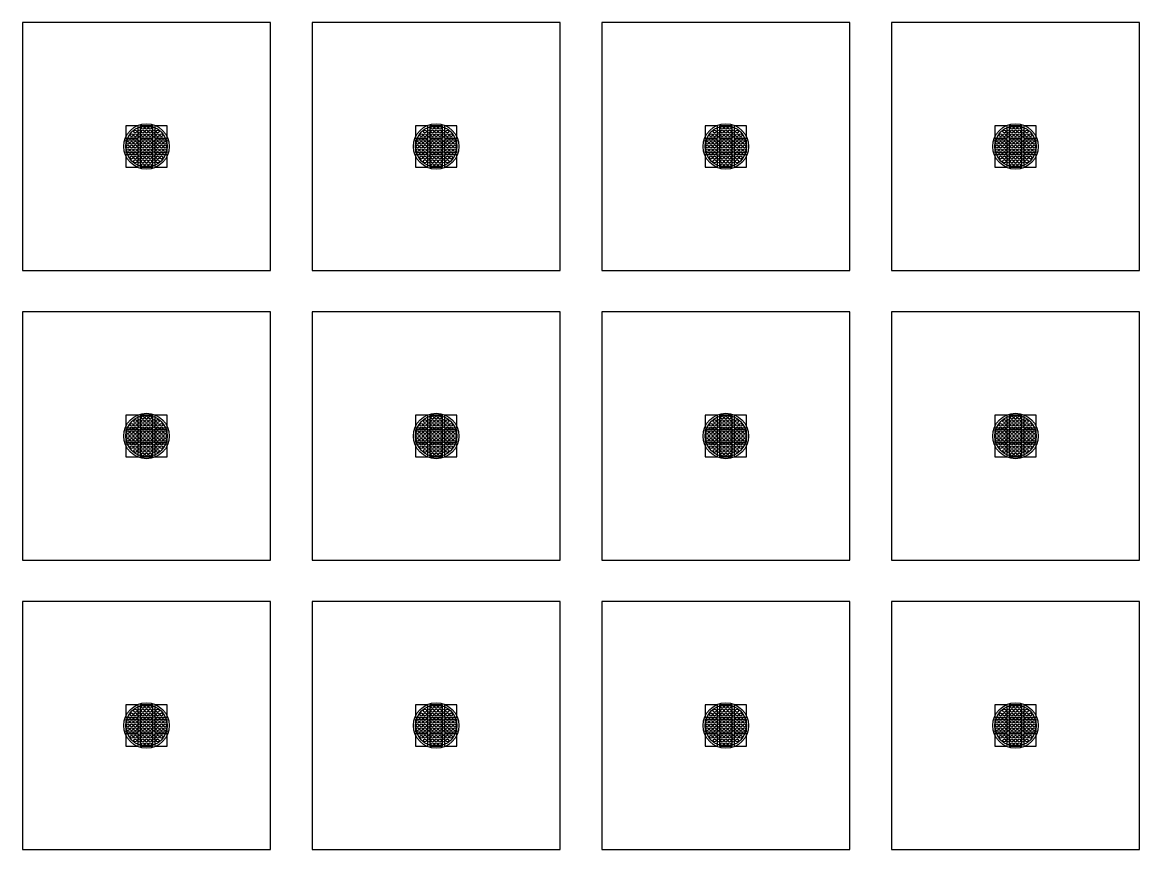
# Model space of a CAD drawing. Extents: x -49 to 54, y -38 to 38.
# Drawn here: x 3 to 30, y -3 to 17 of the extents above; entities that cross this region are included whole.
import ezdxf

# ---------------------------------------------------------------- set-up
doc = ezdxf.new("R2010")
doc.units = 0
for name, color, linetype in [('BACK_LAYER', 5, 'CONTINUOUS'), ('CELL_GRID', 8, 'CONTINUOUS'), ('COND_LAYER_LOWER_ELECTRODE', 6, 'CONTINUOUS'), ('EMITTER', 3, 'CONTINUOUS'), ('LOWER_ELECTRODE', 1, 'CONTINUOUS')]:
    doc.layers.add(name, color=color, linetype=linetype)

msp = doc.modelspace()

# ---------------------------------------------------------------- linework, layer by layer
at = {"layer": 'BACK_LAYER'}
for points in [[(5.5, 14.2), (5.8, 14.2), (5.8, 14.5), (5.5, 14.5)], [(5.85, 14.2), (6.15, 14.2), (6.15, 14.5), (5.85, 14.5)], [(6.2, 14.2), (6.5, 14.2), (6.5, 14.5), (6.2, 14.5)], [(12.5, 14.2), (12.8, 14.2), (12.8, 14.5), (12.5, 14.5)], [(12.85, 14.2), (13.15, 14.2), (13.15, 14.5), (12.85, 14.5)], [(13.2, 14.2), (13.5, 14.2), (13.5, 14.5), (13.2, 14.5)], [(19.5, 14.2), (19.8, 14.2), (19.8, 14.5), (19.5, 14.5)], [(19.85, 14.2), (20.15, 14.2), (20.15, 14.5), (19.85, 14.5)], [(20.2, 14.2), (20.5, 14.2), (20.5, 14.5), (20.2, 14.5)], [(26.5, 14.2), (26.8, 14.2), (26.8, 14.5), (26.5, 14.5)], [(26.85, 14.2), (27.15, 14.2), (27.15, 14.5), (26.85, 14.5)], [(27.2, 14.2), (27.5, 14.2), (27.5, 14.5), (27.2, 14.5)], [(5.5, 13.85), (5.8, 13.85), (5.8, 14.15), (5.5, 14.15)], [(5.85, 13.85), (6.15, 13.85), (6.15, 14.15), (5.85, 14.15)], [(6.2, 13.85), (6.5, 13.85), (6.5, 14.15), (6.2, 14.15)], [(12.5, 13.85), (12.8, 13.85), (12.8, 14.15), (12.5, 14.15)], [(12.85, 13.85), (13.15, 13.85), (13.15, 14.15), (12.85, 14.15)], [(13.2, 13.85), (13.5, 13.85), (13.5, 14.15), (13.2, 14.15)], [(19.5, 13.85), (19.8, 13.85), (19.8, 14.15), (19.5, 14.15)], [(19.85, 13.85), (20.15, 13.85), (20.15, 14.15), (19.85, 14.15)], [(20.2, 13.85), (20.5, 13.85), (20.5, 14.15), (20.2, 14.15)], [(26.5, 13.85), (26.8, 13.85), (26.8, 14.15), (26.5, 14.15)], [(26.85, 13.85), (27.15, 13.85), (27.15, 14.15), (26.85, 14.15)], [(27.2, 13.85), (27.5, 13.85), (27.5, 14.15), (27.2, 14.15)], [(5.5, 13.5), (5.8, 13.5), (5.8, 13.8), (5.5, 13.8)], [(5.85, 13.5), (6.15, 13.5), (6.15, 13.8), (5.85, 13.8)], [(6.2, 13.5), (6.5, 13.5), (6.5, 13.8), (6.2, 13.8)], [(12.5, 13.5), (12.8, 13.5), (12.8, 13.8), (12.5, 13.8)], [(12.85, 13.5), (13.15, 13.5), (13.15, 13.8), (12.85, 13.8)], [(13.2, 13.5), (13.5, 13.5), (13.5, 13.8), (13.2, 13.8)], [(19.5, 13.5), (19.8, 13.5), (19.8, 13.8), (19.5, 13.8)], [(19.85, 13.5), (20.15, 13.5), (20.15, 13.8), (19.85, 13.8)], [(20.2, 13.5), (20.5, 13.5), (20.5, 13.8), (20.2, 13.8)], [(26.5, 13.5), (26.8, 13.5), (26.8, 13.8), (26.5, 13.8)], [(26.85, 13.5), (27.15, 13.5), (27.15, 13.8), (26.85, 13.8)], [(27.2, 13.5), (27.5, 13.5), (27.5, 13.8), (27.2, 13.8)], [(5.5, 7.2), (5.8, 7.2), (5.8, 7.5), (5.5, 7.5)], [(5.85, 7.2), (6.15, 7.2), (6.15, 7.5), (5.85, 7.5)], [(6.2, 7.2), (6.5, 7.2), (6.5, 7.5), (6.2, 7.5)], [(12.5, 7.2), (12.8, 7.2), (12.8, 7.5), (12.5, 7.5)], [(12.85, 7.2), (13.15, 7.2), (13.15, 7.5), (12.85, 7.5)], [(13.2, 7.2), (13.5, 7.2), (13.5, 7.5), (13.2, 7.5)], [(19.5, 7.2), (19.8, 7.2), (19.8, 7.5), (19.5, 7.5)], [(19.85, 7.2), (20.15, 7.2), (20.15, 7.5), (19.85, 7.5)], [(20.2, 7.2), (20.5, 7.2), (20.5, 7.5), (20.2, 7.5)], [(26.5, 7.2), (26.8, 7.2), (26.8, 7.5), (26.5, 7.5)], [(26.85, 7.2), (27.15, 7.2), (27.15, 7.5), (26.85, 7.5)], [(27.2, 7.2), (27.5, 7.2), (27.5, 7.5), (27.2, 7.5)], [(5.5, 6.85), (5.8, 6.85), (5.8, 7.15), (5.5, 7.15)], [(5.85, 6.85), (6.15, 6.85), (6.15, 7.15), (5.85, 7.15)], [(6.2, 6.85), (6.5, 6.85), (6.5, 7.15), (6.2, 7.15)], [(12.5, 6.85), (12.8, 6.85), (12.8, 7.15), (12.5, 7.15)], [(12.85, 6.85), (13.15, 6.85), (13.15, 7.15), (12.85, 7.15)], [(13.2, 6.85), (13.5, 6.85), (13.5, 7.15), (13.2, 7.15)], [(19.5, 6.85), (19.8, 6.85), (19.8, 7.15), (19.5, 7.15)], [(19.85, 6.85), (20.15, 6.85), (20.15, 7.15), (19.85, 7.15)], [(20.2, 6.85), (20.5, 6.85), (20.5, 7.15), (20.2, 7.15)], [(26.5, 6.85), (26.8, 6.85), (26.8, 7.15), (26.5, 7.15)], [(26.85, 6.85), (27.15, 6.85), (27.15, 7.15), (26.85, 7.15)], [(27.2, 6.85), (27.5, 6.85), (27.5, 7.15), (27.2, 7.15)], [(5.5, 6.5), (5.8, 6.5), (5.8, 6.8), (5.5, 6.8)], [(5.85, 6.5), (6.15, 6.5), (6.15, 6.8), (5.85, 6.8)], [(6.2, 6.5), (6.5, 6.5), (6.5, 6.8), (6.2, 6.8)], [(12.5, 6.5), (12.8, 6.5), (12.8, 6.8), (12.5, 6.8)], [(12.85, 6.5), (13.15, 6.5), (13.15, 6.8), (12.85, 6.8)], [(13.2, 6.5), (13.5, 6.5), (13.5, 6.8), (13.2, 6.8)], [(19.5, 6.5), (19.8, 6.5), (19.8, 6.8), (19.5, 6.8)], [(19.85, 6.5), (20.15, 6.5), (20.15, 6.8), (19.85, 6.8)], [(20.2, 6.5), (20.5, 6.5), (20.5, 6.8), (20.2, 6.8)], [(26.5, 6.5), (26.8, 6.5), (26.8, 6.8), (26.5, 6.8)], [(26.85, 6.5), (27.15, 6.5), (27.15, 6.8), (26.85, 6.8)], [(27.2, 6.5), (27.5, 6.5), (27.5, 6.8), (27.2, 6.8)], [(5.5, 0.2), (5.8, 0.2), (5.8, 0.5), (5.5, 0.5)], [(5.85, 0.2), (6.15, 0.2), (6.15, 0.5), (5.85, 0.5)], [(6.2, 0.2), (6.5, 0.2), (6.5, 0.5), (6.2, 0.5)], [(12.5, 0.2), (12.8, 0.2), (12.8, 0.5), (12.5, 0.5)], [(12.85, 0.2), (13.15, 0.2), (13.15, 0.5), (12.85, 0.5)], [(13.2, 0.2), (13.5, 0.2), (13.5, 0.5), (13.2, 0.5)], [(19.5, 0.2), (19.8, 0.2), (19.8, 0.5), (19.5, 0.5)], [(19.85, 0.2), (20.15, 0.2), (20.15, 0.5), (19.85, 0.5)], [(20.2, 0.2), (20.5, 0.2), (20.5, 0.5), (20.2, 0.5)], [(26.5, 0.2), (26.8, 0.2), (26.8, 0.5), (26.5, 0.5)], [(26.85, 0.2), (27.15, 0.2), (27.15, 0.5), (26.85, 0.5)], [(27.2, 0.2), (27.5, 0.2), (27.5, 0.5), (27.2, 0.5)], [(5.5, -0.15), (5.8, -0.15), (5.8, 0.15), (5.5, 0.15)], [(5.85, -0.15), (6.15, -0.15), (6.15, 0.15), (5.85, 0.15)], [(6.2, -0.15), (6.5, -0.15), (6.5, 0.15), (6.2, 0.15)], [(12.5, -0.15), (12.8, -0.15), (12.8, 0.15), (12.5, 0.15)], [(12.85, -0.15), (13.15, -0.15), (13.15, 0.15), (12.85, 0.15)], [(13.2, -0.15), (13.5, -0.15), (13.5, 0.15), (13.2, 0.15)], [(19.5, -0.15), (19.8, -0.15), (19.8, 0.15), (19.5, 0.15)], [(19.85, -0.15), (20.15, -0.15), (20.15, 0.15), (19.85, 0.15)], [(20.2, -0.15), (20.5, -0.15), (20.5, 0.15), (20.2, 0.15)], [(26.5, -0.15), (26.8, -0.15), (26.8, 0.15), (26.5, 0.15)], [(26.85, -0.15), (27.15, -0.15), (27.15, 0.15), (26.85, 0.15)], [(27.2, -0.15), (27.5, -0.15), (27.5, 0.15), (27.2, 0.15)], [(5.5, -0.5), (5.8, -0.5), (5.8, -0.2), (5.5, -0.2)], [(5.85, -0.5), (6.15, -0.5), (6.15, -0.2), (5.85, -0.2)], [(6.2, -0.5), (6.5, -0.5), (6.5, -0.2), (6.2, -0.2)], [(12.5, -0.5), (12.8, -0.5), (12.8, -0.2), (12.5, -0.2)], [(12.85, -0.5), (13.15, -0.5), (13.15, -0.2), (12.85, -0.2)], [(13.2, -0.5), (13.5, -0.5), (13.5, -0.2), (13.2, -0.2)], [(19.5, -0.5), (19.8, -0.5), (19.8, -0.2), (19.5, -0.2)], [(19.85, -0.5), (20.15, -0.5), (20.15, -0.2), (19.85, -0.2)], [(20.2, -0.5), (20.5, -0.5), (20.5, -0.2), (20.2, -0.2)], [(26.5, -0.5), (26.8, -0.5), (26.8, -0.2), (26.5, -0.2)], [(26.85, -0.5), (27.15, -0.5), (27.15, -0.2), (26.85, -0.2)], [(27.2, -0.5), (27.5, -0.5), (27.5, -0.2), (27.2, -0.2)]]:
    msp.add_lwpolyline(points, close=True, dxfattribs=at)
at = {"layer": 'CELL_GRID'}
for points in [[(3, 11), (9, 11), (9, 17), (3, 17)], [(10, 11), (16, 11), (16, 17), (10, 17)], [(17, 11), (23, 11), (23, 17), (17, 17)], [(24, 11), (30, 11), (30, 17), (24, 17)], [(3, 4), (9, 4), (9, 10), (3, 10)], [(10, 4), (16, 4), (16, 10), (10, 10)], [(17, 4), (23, 4), (23, 10), (17, 10)], [(24, 4), (30, 4), (30, 10), (24, 10)], [(3, -3), (9, -3), (9, 3), (3, 3)], [(10, -3), (16, -3), (16, 3), (10, 3)], [(17, -3), (23, -3), (23, 3), (17, 3)], [(24, -3), (30, -3), (30, 3), (24, 3)]]:
    msp.add_lwpolyline(points, close=True, dxfattribs=at)
at = {"layer": 'COND_LAYER_LOWER_ELECTRODE'}
for centre in [(6, 14), (13, 14), (20, 14), (27, 14), (6, 7), (13, 7), (20, 7), (27, 7), (6, 0), (13, 0), (20, 0), (27, 0)]:
    msp.add_circle(centre, 0.55, dxfattribs=at)
at = {"layer": 'EMITTER'}
for centre in [(6, 14), (13, 14), (20, 14), (27, 14), (6, 7), (13, 7), (20, 7), (27, 7), (6, 0), (13, 0), (20, 0), (27, 0)]:
    msp.add_circle(centre, 0.5, dxfattribs=at)
at = {"layer": 'LOWER_ELECTRODE'}
for centre in [(5.73, 14.36), (5.82, 14.36), (5.91, 14.45), (5.91, 14.36), (6, 14.45), (6, 14.36), (6.09, 14.45), (6.09, 14.36), (6.18, 14.36), (6.27, 14.36), (12.73, 14.36), (12.82, 14.36), (12.91, 14.45), (12.91, 14.36), (13, 14.45), (13, 14.36), (13.09, 14.45), (13.09, 14.36), (13.18, 14.36), (13.27, 14.36), (19.73, 14.36), (19.82, 14.36), (19.91, 14.45), (19.91, 14.36), (20, 14.45), (20, 14.36), (20.09, 14.45), (20.09, 14.36), (20.18, 14.36), (20.27, 14.36), (26.73, 14.36), (26.82, 14.36), (26.91, 14.45), (26.91, 14.36), (27, 14.45), (27, 14.36), (27.09, 14.45), (27.09, 14.36), (27.18, 14.36), (27.27, 14.36), (5.55, 14.09), (5.64, 14.27), (5.64, 14.18), (5.64, 14.09), (5.73, 14.27), (5.73, 14.18), (5.73, 14.09), (5.82, 14.27), (5.82, 14.18), (5.82, 14.09), (5.91, 14.27), (5.91, 14.18), (5.91, 14.09), (6, 14.27), (6, 14.18), (6, 14.09), (6.09, 14.27), (6.09, 14.18), (6.09, 14.09), (6.18, 14.27), (6.18, 14.18), (6.18, 14.09), (6.27, 14.27), (6.27, 14.18), (6.27, 14.09), (6.36, 14.27), (6.36, 14.18), (6.36, 14.09), (6.45, 14.09), (12.55, 14.09), (12.64, 14.27), (12.64, 14.18), (12.64, 14.09), (12.73, 14.27), (12.73, 14.18), (12.73, 14.09), (12.82, 14.27), (12.82, 14.18), (12.82, 14.09), (12.91, 14.27), (12.91, 14.18), (12.91, 14.09), (13, 14.27), (13, 14.18), (13, 14.09), (13.09, 14.27), (13.09, 14.18), (13.09, 14.09), (13.18, 14.27), (13.18, 14.18), (13.18, 14.09), (13.27, 14.27), (13.27, 14.18), (13.27, 14.09), (13.36, 14.27), (13.36, 14.18), (13.36, 14.09), (13.45, 14.09), (19.55, 14.09), (19.64, 14.27), (19.64, 14.18), (19.64, 14.09), (19.73, 14.27), (19.73, 14.18), (19.73, 14.09), (19.82, 14.27), (19.82, 14.18), (19.82, 14.09), (19.91, 14.27), (19.91, 14.18), (19.91, 14.09), (20, 14.27), (20, 14.18), (20, 14.09), (20.09, 14.27), (20.09, 14.18), (20.09, 14.09), (20.18, 14.27), (20.18, 14.18), (20.18, 14.09), (20.27, 14.27), (20.27, 14.18), (20.27, 14.09), (20.36, 14.27), (20.36, 14.18), (20.36, 14.09), (20.45, 14.09), (26.55, 14.09), (26.64, 14.27), (26.64, 14.18), (26.64, 14.09), (26.73, 14.27), (26.73, 14.18), (26.73, 14.09), (26.82, 14.27), (26.82, 14.18), (26.82, 14.09), (26.91, 14.27), (26.91, 14.18), (26.91, 14.09), (27, 14.27), (27, 14.18), (27, 14.09), (27.09, 14.27), (27.09, 14.18), (27.09, 14.09), (27.18, 14.27), (27.18, 14.18), (27.18, 14.09), (27.27, 14.27), (27.27, 14.18), (27.27, 14.09), (27.36, 14.27), (27.36, 14.18), (27.36, 14.09), (27.45, 14.09), (5.55, 14), (5.55, 13.91), (5.64, 14), (5.64, 13.91), (5.64, 13.82), (5.73, 14), (5.73, 13.91), (5.73, 13.82), (5.82, 14), (5.82, 13.91), (5.82, 13.82), (5.91, 14), (5.91, 13.91), (5.91, 13.82), (6, 14), (6, 13.91), (6, 13.82), (6.09, 14), (6.09, 13.91), (6.09, 13.82), (6.18, 14), (6.18, 13.91), (6.18, 13.82), (6.27, 14), (6.27, 13.91), (6.27, 13.82), (6.36, 14), (6.36, 13.91), (6.36, 13.82), (6.45, 14), (6.45, 13.91), (12.55, 14), (12.55, 13.91), (12.64, 14), (12.64, 13.91), (12.64, 13.82), (12.73, 14), (12.73, 13.91), (12.73, 13.82), (12.82, 14), (12.82, 13.91), (12.82, 13.82), (12.91, 14), (12.91, 13.91), (12.91, 13.82), (13, 14), (13, 13.91), (13, 13.82), (13.09, 14), (13.09, 13.91), (13.09, 13.82), (13.18, 14), (13.18, 13.91), (13.18, 13.82), (13.27, 14), (13.27, 13.91), (13.27, 13.82), (13.36, 14), (13.36, 13.91), (13.36, 13.82), (13.45, 14), (13.45, 13.91), (19.55, 14), (19.55, 13.91), (19.64, 14), (19.64, 13.91), (19.64, 13.82), (19.73, 14), (19.73, 13.91), (19.73, 13.82), (19.82, 14), (19.82, 13.91), (19.82, 13.82), (19.91, 14), (19.91, 13.91), (19.91, 13.82), (20, 14), (20, 13.91), (20, 13.82), (20.09, 14), (20.09, 13.91), (20.09, 13.82), (20.18, 14), (20.18, 13.91), (20.18, 13.82), (20.27, 14), (20.27, 13.91), (20.27, 13.82), (20.36, 14), (20.36, 13.91), (20.36, 13.82), (20.45, 14), (20.45, 13.91), (26.55, 14), (26.55, 13.91), (26.64, 14), (26.64, 13.91), (26.64, 13.82), (26.73, 14), (26.73, 13.91), (26.73, 13.82), (26.82, 14), (26.82, 13.91), (26.82, 13.82), (26.91, 14), (26.91, 13.91), (26.91, 13.82), (27, 14), (27, 13.91), (27, 13.82), (27.09, 14), (27.09, 13.91), (27.09, 13.82), (27.18, 14), (27.18, 13.91), (27.18, 13.82), (27.27, 14), (27.27, 13.91), (27.27, 13.82), (27.36, 14), (27.36, 13.91), (27.36, 13.82), (27.45, 14), (27.45, 13.91), (5.64, 13.73), (5.73, 13.73), (5.73, 13.64), (5.82, 13.73), (5.82, 13.64), (5.91, 13.73), (5.91, 13.64), (5.91, 13.55), (6, 13.73), (6, 13.64), (6, 13.55), (6.09, 13.73), (6.09, 13.64), (6.09, 13.55), (6.18, 13.73), (6.18, 13.64), (6.27, 13.73), (6.27, 13.64), (6.36, 13.73), (12.64, 13.73), (12.73, 13.73), (12.73, 13.64), (12.82, 13.73), (12.82, 13.64), (12.91, 13.73), (12.91, 13.64), (12.91, 13.55), (13, 13.73), (13, 13.64), (13, 13.55), (13.09, 13.73), (13.09, 13.64), (13.09, 13.55), (13.18, 13.73), (13.18, 13.64), (13.27, 13.73), (13.27, 13.64), (13.36, 13.73), (19.64, 13.73), (19.73, 13.73), (19.73, 13.64), (19.82, 13.73), (19.82, 13.64), (19.91, 13.73), (19.91, 13.64), (19.91, 13.55), (20, 13.73), (20, 13.64), (20, 13.55), (20.09, 13.73), (20.09, 13.64), (20.09, 13.55), (20.18, 13.73), (20.18, 13.64), (20.27, 13.73), (20.27, 13.64), (20.36, 13.73), (26.64, 13.73), (26.73, 13.73), (26.73, 13.64), (26.82, 13.73), (26.82, 13.64), (26.91, 13.73), (26.91, 13.64), (26.91, 13.55), (27, 13.73), (27, 13.64), (27, 13.55), (27.09, 13.73), (27.09, 13.64), (27.09, 13.55), (27.18, 13.73), (27.18, 13.64), (27.27, 13.73), (27.27, 13.64), (27.36, 13.73), (5.64, 7.27), (5.73, 7.36), (5.73, 7.27), (5.82, 7.36), (5.82, 7.27), (5.91, 7.45), (5.91, 7.36), (5.91, 7.27), (6, 7.45), (6, 7.36), (6, 7.27), (6.09, 7.45), (6.09, 7.36), (6.09, 7.27), (6.18, 7.36), (6.18, 7.27), (6.27, 7.36), (6.27, 7.27), (6.36, 7.27), (12.64, 7.27), (12.73, 7.36), (12.73, 7.27), (12.82, 7.36), (12.82, 7.27), (12.91, 7.45), (12.91, 7.36), (12.91, 7.27), (13, 7.45), (13, 7.36), (13, 7.27), (13.09, 7.45), (13.09, 7.36), (13.09, 7.27), (13.18, 7.36), (13.18, 7.27), (13.27, 7.36), (13.27, 7.27), (13.36, 7.27), (19.64, 7.27), (19.73, 7.36), (19.73, 7.27), (19.82, 7.36), (19.82, 7.27), (19.91, 7.45), (19.91, 7.36), (19.91, 7.27), (20, 7.45), (20, 7.36), (20, 7.27), (20.09, 7.45), (20.09, 7.36), (20.09, 7.27), (20.18, 7.36), (20.18, 7.27), (20.27, 7.36), (20.27, 7.27), (20.36, 7.27), (26.64, 7.27), (26.73, 7.36), (26.73, 7.27), (26.82, 7.36), (26.82, 7.27), (26.91, 7.45), (26.91, 7.36), (26.91, 7.27), (27, 7.45), (27, 7.36), (27, 7.27), (27.09, 7.45), (27.09, 7.36), (27.09, 7.27), (27.18, 7.36), (27.18, 7.27), (27.27, 7.36), (27.27, 7.27), (27.36, 7.27), (5.55, 7.09), (5.55, 7), (5.64, 7.18), (5.64, 7.09), (5.64, 7), (5.73, 7.18), (5.73, 7.09), (5.73, 7), (5.82, 7.18), (5.82, 7.09), (5.82, 7), (5.91, 7.18), (5.91, 7.09), (5.91, 7), (6, 7.18), (6, 7.09), (6, 7), (6.09, 7.18), (6.09, 7.09), (6.09, 7), (6.18, 7.18), (6.18, 7.09), (6.18, 7), (6.27, 7.18), (6.27, 7.09), (6.27, 7), (6.36, 7.18), (6.36, 7.09), (6.36, 7), (6.45, 7.09), (6.45, 7), (12.55, 7.09), (12.55, 7), (12.64, 7.18), (12.64, 7.09), (12.64, 7), (12.73, 7.18), (12.73, 7.09), (12.73, 7), (12.82, 7.18), (12.82, 7.09), (12.82, 7), (12.91, 7.18), (12.91, 7.09), (12.91, 7), (13, 7.18), (13, 7.09), (13, 7), (13.09, 7.18), (13.09, 7.09), (13.09, 7), (13.18, 7.18), (13.18, 7.09), (13.18, 7), (13.27, 7.18), (13.27, 7.09), (13.27, 7), (13.36, 7.18), (13.36, 7.09), (13.36, 7), (13.45, 7.09), (13.45, 7), (19.55, 7.09), (19.55, 7), (19.64, 7.18), (19.64, 7.09), (19.64, 7), (19.73, 7.18), (19.73, 7.09), (19.73, 7), (19.82, 7.18), (19.82, 7.09), (19.82, 7), (19.91, 7.18), (19.91, 7.09), (19.91, 7), (20, 7.18), (20, 7.09), (20, 7), (20.09, 7.18), (20.09, 7.09), (20.09, 7), (20.18, 7.18), (20.18, 7.09), (20.18, 7), (20.27, 7.18), (20.27, 7.09), (20.27, 7), (20.36, 7.18), (20.36, 7.09), (20.36, 7), (20.45, 7.09), (20.45, 7), (26.55, 7.09), (26.55, 7), (26.64, 7.18), (26.64, 7.09), (26.64, 7), (26.73, 7.18), (26.73, 7.09), (26.73, 7), (26.82, 7.18), (26.82, 7.09), (26.82, 7), (26.91, 7.18), (26.91, 7.09), (26.91, 7), (27, 7.18), (27, 7.09), (27, 7), (27.09, 7.18), (27.09, 7.09), (27.09, 7), (27.18, 7.18), (27.18, 7.09), (27.18, 7), (27.27, 7.18), (27.27, 7.09), (27.27, 7), (27.36, 7.18), (27.36, 7.09), (27.36, 7), (27.45, 7.09), (27.45, 7), (5.55, 6.91), (5.64, 6.91), (5.64, 6.82), (5.64, 6.73), (5.73, 6.91), (5.73, 6.82), (5.73, 6.73), (5.82, 6.91), (5.82, 6.82), (5.82, 6.73), (5.91, 6.91), (5.91, 6.82), (5.91, 6.73), (6, 6.91), (6, 6.82), (6, 6.73), (6.09, 6.91), (6.09, 6.82), (6.09, 6.73), (6.18, 6.91), (6.18, 6.82), (6.18, 6.73), (6.27, 6.91), (6.27, 6.82), (6.27, 6.73), (6.36, 6.91), (6.36, 6.82), (6.36, 6.73), (6.45, 6.91), (12.55, 6.91), (12.64, 6.91), (12.64, 6.82), (12.64, 6.73), (12.73, 6.91), (12.73, 6.82), (12.73, 6.73), (12.82, 6.91), (12.82, 6.82), (12.82, 6.73), (12.91, 6.91), (12.91, 6.82), (12.91, 6.73), (13, 6.91), (13, 6.82), (13, 6.73), (13.09, 6.91), (13.09, 6.82), (13.09, 6.73), (13.18, 6.91), (13.18, 6.82), (13.18, 6.73), (13.27, 6.91), (13.27, 6.82), (13.27, 6.73), (13.36, 6.91), (13.36, 6.82), (13.36, 6.73), (13.45, 6.91), (19.55, 6.91), (19.64, 6.91), (19.64, 6.82), (19.64, 6.73), (19.73, 6.91), (19.73, 6.82), (19.73, 6.73), (19.82, 6.91), (19.82, 6.82), (19.82, 6.73), (19.91, 6.91), (19.91, 6.82), (19.91, 6.73), (20, 6.91), (20, 6.82), (20, 6.73), (20.09, 6.91), (20.09, 6.82), (20.09, 6.73), (20.18, 6.91), (20.18, 6.82), (20.18, 6.73), (20.27, 6.91), (20.27, 6.82), (20.27, 6.73), (20.36, 6.91), (20.36, 6.82), (20.36, 6.73), (20.45, 6.91), (26.55, 6.91), (26.64, 6.91), (26.64, 6.82), (26.64, 6.73), (26.73, 6.91), (26.73, 6.82), (26.73, 6.73), (26.82, 6.91), (26.82, 6.82), (26.82, 6.73), (26.91, 6.91), (26.91, 6.82), (26.91, 6.73), (27, 6.91), (27, 6.82), (27, 6.73), (27.09, 6.91), (27.09, 6.82), (27.09, 6.73), (27.18, 6.91), (27.18, 6.82), (27.18, 6.73), (27.27, 6.91), (27.27, 6.82), (27.27, 6.73), (27.36, 6.91), (27.36, 6.82), (27.36, 6.73), (27.45, 6.91), (5.73, 6.64), (5.82, 6.64), (5.91, 6.64), (5.91, 6.55), (6, 6.64), (6, 6.55), (6.09, 6.64), (6.09, 6.55), (6.18, 6.64), (6.27, 6.64), (12.73, 6.64), (12.82, 6.64), (12.91, 6.64), (12.91, 6.55), (13, 6.64), (13, 6.55), (13.09, 6.64), (13.09, 6.55), (13.18, 6.64), (13.27, 6.64), (19.73, 6.64), (19.82, 6.64), (19.91, 6.64), (19.91, 6.55), (20, 6.64), (20, 6.55), (20.09, 6.64), (20.09, 6.55), (20.18, 6.64), (20.27, 6.64), (26.73, 6.64), (26.82, 6.64), (26.91, 6.64), (26.91, 6.55), (27, 6.64), (27, 6.55), (27.09, 6.64), (27.09, 6.55), (27.18, 6.64), (27.27, 6.64), (5.64, 0.27), (5.73, 0.36), (5.73, 0.27), (5.82, 0.36), (5.82, 0.27), (5.91, 0.45), (5.91, 0.36), (5.91, 0.27), (6, 0.45), (6, 0.36), (6, 0.27), (6.09, 0.45), (6.09, 0.36), (6.09, 0.27), (6.18, 0.36), (6.18, 0.27), (6.27, 0.36), (6.27, 0.27), (6.36, 0.27), (12.64, 0.27), (12.73, 0.36), (12.73, 0.27), (12.82, 0.36), (12.82, 0.27), (12.91, 0.45), (12.91, 0.36), (12.91, 0.27), (13, 0.45), (13, 0.36), (13, 0.27), (13.09, 0.45), (13.09, 0.36), (13.09, 0.27), (13.18, 0.36), (13.18, 0.27), (13.27, 0.36), (13.27, 0.27), (13.36, 0.27), (19.64, 0.27), (19.73, 0.36), (19.73, 0.27), (19.82, 0.36), (19.82, 0.27), (19.91, 0.45), (19.91, 0.36), (19.91, 0.27), (20, 0.45), (20, 0.36), (20, 0.27), (20.09, 0.45), (20.09, 0.36), (20.09, 0.27), (20.18, 0.36), (20.18, 0.27), (20.27, 0.36), (20.27, 0.27), (20.36, 0.27), (26.64, 0.27), (26.73, 0.36), (26.73, 0.27), (26.82, 0.36), (26.82, 0.27), (26.91, 0.45), (26.91, 0.36), (26.91, 0.27), (27, 0.45), (27, 0.36), (27, 0.27), (27.09, 0.45), (27.09, 0.36), (27.09, 0.27), (27.18, 0.36), (27.18, 0.27), (27.27, 0.36), (27.27, 0.27), (27.36, 0.27), (5.55, 0.09), (5.55, 0), (5.64, 0.18), (5.64, 0.09), (5.64, 0), (5.73, 0.18), (5.73, 0.09), (5.73, 0), (5.82, 0.18), (5.82, 0.09), (5.82, 0), (5.91, 0.18), (5.91, 0.09), (5.91, 0), (6, 0.18), (6, 0.09), (6, 0), (6.09, 0.18), (6.09, 0.09), (6.09, 0), (6.18, 0.18), (6.18, 0.09), (6.18, 0), (6.27, 0.18), (6.27, 0.09), (6.27, 0), (6.36, 0.18), (6.36, 0.09), (6.36, 0), (6.45, 0.09), (6.45, 0), (12.55, 0.09), (12.55, 0), (12.64, 0.18), (12.64, 0.09), (12.64, 0), (12.73, 0.18), (12.73, 0.09), (12.73, 0), (12.82, 0.18), (12.82, 0.09), (12.82, 0), (12.91, 0.18), (12.91, 0.09), (12.91, 0), (13, 0.18), (13, 0.09), (13, 0), (13.09, 0.18), (13.09, 0.09), (13.09, 0), (13.18, 0.18), (13.18, 0.09), (13.18, 0), (13.27, 0.18), (13.27, 0.09), (13.27, 0), (13.36, 0.18), (13.36, 0.09), (13.36, 0), (13.45, 0.09), (13.45, 0), (19.55, 0.09), (19.55, 0), (19.64, 0.18), (19.64, 0.09), (19.64, 0), (19.73, 0.18), (19.73, 0.09), (19.73, 0), (19.82, 0.18), (19.82, 0.09), (19.82, 0), (19.91, 0.18), (19.91, 0.09), (19.91, 0), (20, 0.18), (20, 0.09), (20, 0), (20.09, 0.18), (20.09, 0.09), (20.09, 0), (20.18, 0.18), (20.18, 0.09), (20.18, 0), (20.27, 0.18), (20.27, 0.09), (20.27, 0), (20.36, 0.18), (20.36, 0.09), (20.36, 0), (20.45, 0.09), (20.45, 0), (26.55, 0.09), (26.55, 0), (26.64, 0.18), (26.64, 0.09), (26.64, 0), (26.73, 0.18), (26.73, 0.09), (26.73, 0), (26.82, 0.18), (26.82, 0.09), (26.82, 0), (26.91, 0.18), (26.91, 0.09), (26.91, 0), (27, 0.18), (27, 0.09), (27, 0), (27.09, 0.18), (27.09, 0.09), (27.09, 0), (27.18, 0.18), (27.18, 0.09), (27.18, 0), (27.27, 0.18), (27.27, 0.09), (27.27, 0), (27.36, 0.18), (27.36, 0.09), (27.36, 0), (27.45, 0.09), (27.45, 0), (5.55, -0.09), (5.64, -0.09), (5.64, -0.18), (5.64, -0.27), (5.73, -0.09), (5.73, -0.18), (5.73, -0.27), (5.82, -0.09), (5.82, -0.18), (5.82, -0.27), (5.91, -0.09), (5.91, -0.18), (5.91, -0.27), (6, -0.09), (6, -0.18), (6, -0.27), (6.09, -0.09), (6.09, -0.18), (6.09, -0.27), (6.18, -0.09), (6.18, -0.18), (6.18, -0.27), (6.27, -0.09), (6.27, -0.18), (6.27, -0.27), (6.36, -0.09), (6.36, -0.18), (6.36, -0.27), (6.45, -0.09), (12.55, -0.09), (12.64, -0.09), (12.64, -0.18), (12.64, -0.27), (12.73, -0.09), (12.73, -0.18), (12.73, -0.27), (12.82, -0.09), (12.82, -0.18), (12.82, -0.27), (12.91, -0.09), (12.91, -0.18), (12.91, -0.27), (13, -0.09), (13, -0.18), (13, -0.27), (13.09, -0.09), (13.09, -0.18), (13.09, -0.27), (13.18, -0.09), (13.18, -0.18), (13.18, -0.27), (13.27, -0.09), (13.27, -0.18), (13.27, -0.27), (13.36, -0.09), (13.36, -0.18), (13.36, -0.27), (13.45, -0.09), (19.55, -0.09), (19.64, -0.09), (19.64, -0.18), (19.64, -0.27), (19.73, -0.09), (19.73, -0.18), (19.73, -0.27), (19.82, -0.09), (19.82, -0.18), (19.82, -0.27), (19.91, -0.09), (19.91, -0.18), (19.91, -0.27), (20, -0.09), (20, -0.18), (20, -0.27), (20.09, -0.09), (20.09, -0.18), (20.09, -0.27), (20.18, -0.09), (20.18, -0.18), (20.18, -0.27), (20.27, -0.09), (20.27, -0.18), (20.27, -0.27), (20.36, -0.09), (20.36, -0.18), (20.36, -0.27), (20.45, -0.09), (26.55, -0.09), (26.64, -0.09), (26.64, -0.18), (26.64, -0.27), (26.73, -0.09), (26.73, -0.18), (26.73, -0.27), (26.82, -0.09), (26.82, -0.18), (26.82, -0.27), (26.91, -0.09), (26.91, -0.18), (26.91, -0.27), (27, -0.09), (27, -0.18), (27, -0.27), (27.09, -0.09), (27.09, -0.18), (27.09, -0.27), (27.18, -0.09), (27.18, -0.18), (27.18, -0.27), (27.27, -0.09), (27.27, -0.18), (27.27, -0.27), (27.36, -0.09), (27.36, -0.18), (27.36, -0.27), (27.45, -0.09), (5.73, -0.36), (5.82, -0.36), (5.91, -0.36), (5.91, -0.45), (6, -0.36), (6, -0.45), (6.09, -0.36), (6.09, -0.45), (6.18, -0.36), (6.27, -0.36), (12.73, -0.36), (12.82, -0.36), (12.91, -0.36), (12.91, -0.45), (13, -0.36), (13, -0.45), (13.09, -0.36), (13.09, -0.45), (13.18, -0.36), (13.27, -0.36), (19.73, -0.36), (19.82, -0.36), (19.91, -0.36), (19.91, -0.45), (20, -0.36), (20, -0.45), (20.09, -0.36), (20.09, -0.45), (20.18, -0.36), (20.27, -0.36), (26.73, -0.36), (26.82, -0.36), (26.91, -0.36), (26.91, -0.45), (27, -0.36), (27, -0.45), (27.09, -0.36), (27.09, -0.45), (27.18, -0.36), (27.27, -0.36)]:
    msp.add_circle(centre, 0.035, dxfattribs=at)

doc.saveas('drawing.dxf')
